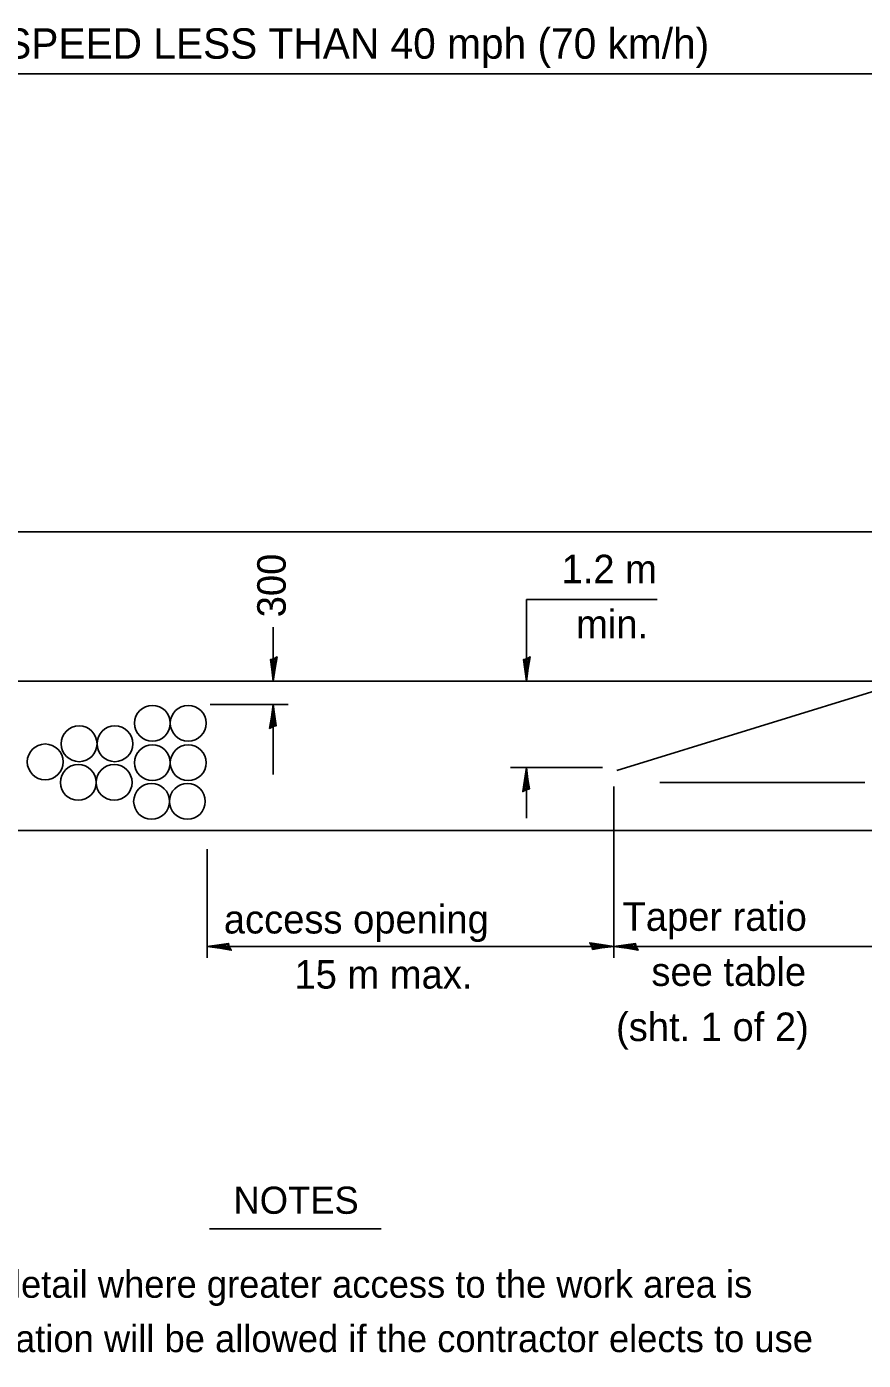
# Model space of a CAD drawing. Extents: x 52832 to 54215, y 64481 to 66497.
# Drawn here: x 53932.3 to 53993.3, y 65462.9 to 65560.2 of the extents above; entities that cross this region are included whole.
import ezdxf

# ---------------------------------------------------------------- set-up
doc = ezdxf.new("R2010")
doc.units = 0
for name, color, linetype in [('Alignment_EX_20 Baseline', 7, 'Continuous'), ('Design_EX_Roadway Dimensions', 7, 'Continuous'), ('Design_PR_EOP', 7, 'Continuous'), ('Sheets_General Details', 7, 'Continuous'), ('Stage_Construction Traffic Control', 7, 'Continuous')]:
    doc.layers.add(name, color=color, linetype=linetype)

msp = doc.modelspace()

# ---------------------------------------------------------------- linework, layer by layer
at = {"layer": 'Alignment_EX_20 Baseline'}
msp.add_line((53857.01, 65512.474), (54035.357, 65512.474), dxfattribs=at)
at = {"layer": 'Design_EX_Roadway Dimensions'}
for p, q in [((53968.754, 65512.474), (53968.754, 65518.414)), ((53978.289, 65518.414), (53968.754, 65518.414)), ((53950.278, 65512.474), (53950.278, 65516.405)), ((53945.675, 65510.773), (53951.373, 65510.773)), ((53950.278, 65505.658), (53950.278, 65510.773)), ((53967.597, 65506.163), (53974.301, 65506.163)), ((53968.754, 65502.471), (53968.754, 65506.163)), ((53975.141, 65504.788), (53975.141, 65492.272)), ((53978.503, 65505.075), (53993.452, 65505.075)), ((53945.445, 65500.2), (53945.445, 65492.272)), ((53975.141, 65493.104), (53945.445, 65493.104)), ((53996.671, 65493.104), (53975.141, 65493.104))]:
    msp.add_line(p, q, dxfattribs=at)
for points in [[(53950.302, 65514.091), (53950.06, 65514.037), (53950.164, 65513.353), (53950.278, 65512.474), (53950.407, 65513.413), (53950.551, 65514.236), (53950.302, 65514.091), (53950.142, 65514.019), (53950.28, 65513.065), (53950.463, 65514.108), (53950.257, 65513.954), (53950.285, 65513.515), (53950.349, 65513.937)], [(53968.778, 65514.091), (53968.536, 65514.037), (53968.64, 65513.353), (53968.754, 65512.474), (53968.883, 65513.413), (53969.028, 65514.236), (53968.778, 65514.091), (53968.618, 65514.019), (53968.756, 65513.065), (53968.939, 65514.108), (53968.733, 65513.954), (53968.761, 65513.515), (53968.825, 65513.937)], [(53950.255, 65509.155), (53950.496, 65509.209), (53950.392, 65509.893), (53950.278, 65510.773), (53950.149, 65509.834), (53950.005, 65509.011), (53950.255, 65509.155), (53950.414, 65509.227), (53950.277, 65510.182), (53950.094, 65509.139), (53950.299, 65509.293), (53950.271, 65509.731), (53950.207, 65509.309)], [(53968.731, 65504.545), (53968.972, 65504.599), (53968.868, 65505.283), (53968.754, 65506.163), (53968.625, 65505.224), (53968.481, 65504.401), (53968.731, 65504.545), (53968.89, 65504.617), (53968.753, 65505.572), (53968.57, 65504.529), (53968.775, 65504.683), (53968.747, 65505.121), (53968.683, 65504.699)], [(53947.062, 65493.081), (53947.008, 65493.322), (53946.324, 65493.218), (53945.445, 65493.104), (53946.384, 65492.975), (53947.207, 65492.831), (53947.062, 65493.081), (53946.99, 65493.24), (53946.036, 65493.103), (53947.079, 65492.92), (53946.925, 65493.125), (53946.487, 65493.097), (53946.908, 65493.033)], [(53973.524, 65493.128), (53973.578, 65492.886), (53974.262, 65492.99), (53975.141, 65493.104), (53974.202, 65493.233), (53973.379, 65493.377), (53973.524, 65493.128), (53973.596, 65492.968), (53974.55, 65493.106), (53973.507, 65493.289), (53973.661, 65493.083), (53974.099, 65493.111), (53973.678, 65493.175)], [(53976.759, 65493.081), (53976.705, 65493.322), (53976.021, 65493.218), (53975.141, 65493.104), (53976.081, 65492.975), (53976.903, 65492.831), (53976.759, 65493.081), (53976.687, 65493.24), (53975.732, 65493.103), (53976.776, 65492.92), (53976.622, 65493.125), (53976.183, 65493.097), (53976.605, 65493.033)]]:
    msp.add_lwpolyline(points, dxfattribs=at)
at = {"layer": 'Design_PR_EOP'}
for p, q in [((53857.01, 65523.374), (54035.357, 65523.374)), ((53857.01, 65501.569), (54035.357, 65501.569))]:
    msp.add_line(p, q, dxfattribs=at)
at = {"layer": 'Sheets_General Details'}
for p, q in [((53917.672, 65556.788), (53997.986, 65556.788)), ((53945.614, 65472.503), (53958.143, 65472.503))]:
    msp.add_line(p, q, dxfattribs=at)
at = {"layer": 'Stage_Construction Traffic Control'}
msp.add_line((53996.539, 65512.474), (53975.365, 65505.933), dxfattribs=at)
for centre in [(53941.448, 65509.392), (53944.064, 65509.392), (53936.1, 65507.896), (53938.716, 65507.896), (53933.625, 65506.572), (53941.448, 65506.514), (53944.064, 65506.514), (53936.042, 65505.076), (53938.659, 65505.076), (53941.39, 65503.694), (53944.006, 65503.694)]:
    msp.add_circle(centre, 1.308, dxfattribs=at)

# ---------------------------------------------------------------- texts
at = {"layer": 'Design_EX_Roadway Dimensions'}
msp.add_text('300', height=2.081, rotation=90, dxfattribs=at).set_placement((53951.183, 65517.127))
for s, height, p in [('1.2 m', 2.081, (53971.318, 65519.613)), ('min.', 2.081, (53972.382, 65515.59)), ('access opening', 2.08095, (53946.668, 65494.049)), ('Taper ratio', 2.08095, (53975.77, 65494.243)), ('15 m max.', 2.081, (53951.824, 65490.026)), ('see table', 2.081, (53977.878, 65490.22)), ('(sht. 1 of 2)', 2.08095, (53975.297, 65486.197))]:
    msp.add_text(s, height=height, dxfattribs=at).set_placement(p)
at = {"layer": 'Sheets_General Details'}
for s, height, p in [('POSTED SPEED LESS THAN 40 mph (70 km/h)', 2.21968, (53917.599, 65557.898)), ('NOTES', 1.9838, (53947.372, 65473.589)), ('1.   The contractor may use this detail where greater access to the work area is', 1.98383, (53892.493, 65467.46)), ('required.  No additional compensation will be allowed if the contractor elects to use', 1.98383, (53892.493, 65463.492))]:
    msp.add_text(s, height=height, dxfattribs=at).set_placement(p)

doc.saveas('drawing.dxf')
